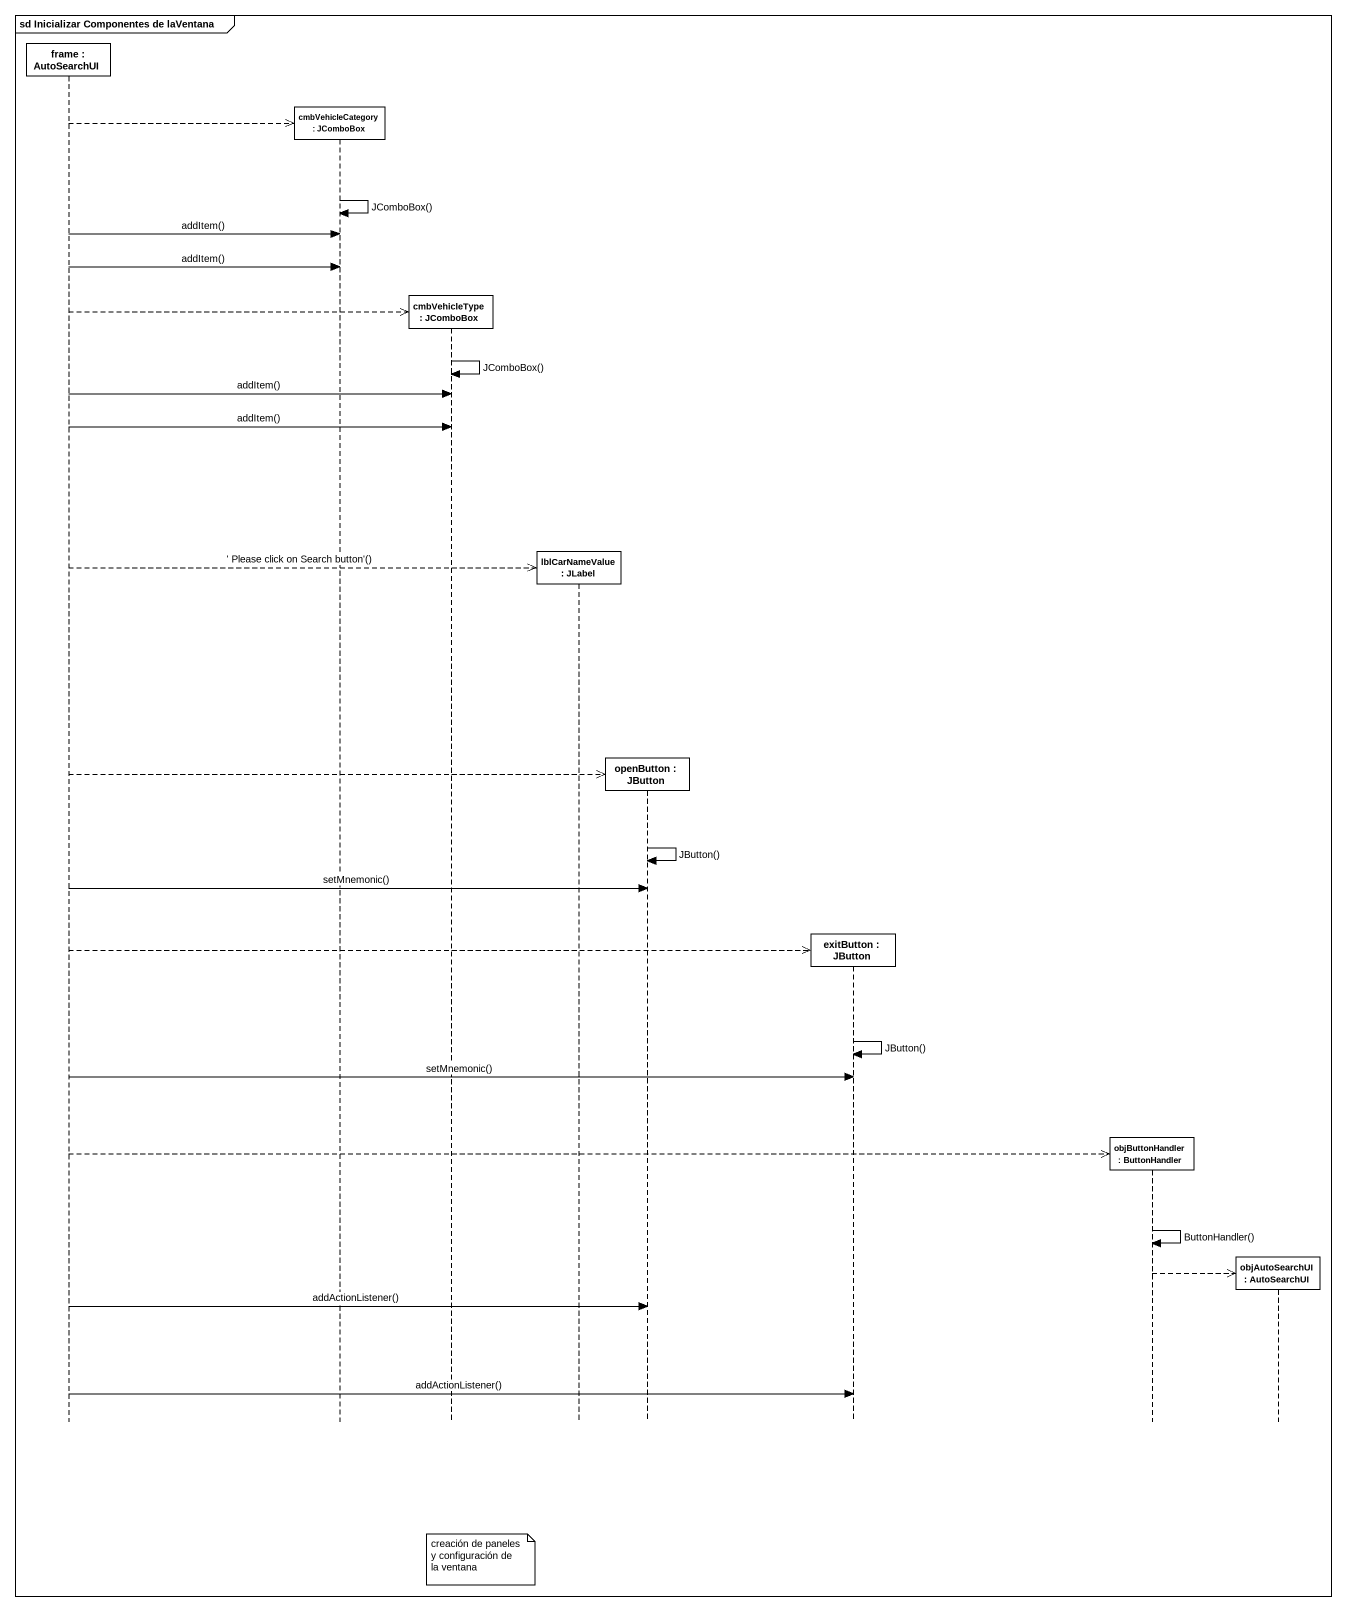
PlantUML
@startuml
mainframe sd Inicializar Componentes de laVentana
hide footbox
participant "frame : AutoSearchUI" as frame_
participant "cmbVehicleCategory : JComboBox" as cmbVehicleCategory
participant "cmbVehicleType : JComboBox" as cmbVehicleType
participant "lblCarNameValue : JLabel" as lblCarNameValue
participant "openButton : JButton" as openButton
participant "exitButton : JButton" as exitButton
participant "objButtonHandler : ButtonHandler" as objButtonHandler
participant "objAutoSearchUI : AutoSearchUI" as objAutoSearchUI

frame_ -->> cmbVehicleCategory **
cmbVehicleCategory -> cmbVehicleCategory : JComboBox()
frame_ -> cmbVehicleCategory : addItem()
frame_ -> cmbVehicleCategory : addItem()
frame_ -->> cmbVehicleType **
cmbVehicleType -> cmbVehicleType : JComboBox()
frame_ -> cmbVehicleType : addItem()
frame_ -> cmbVehicleType : addItem()
frame_ -->> lblCarNameValue ** : ' Please click on Search button'()
frame_ -->> openButton **
openButton -> openButton : JButton()
frame_ -> openButton : setMnemonic()
frame_ -->> exitButton **
exitButton -> exitButton : JButton()
frame_ -> exitButton : setMnemonic()
frame_ -->> objButtonHandler **
objButtonHandler -> objButtonHandler : ButtonHandler()
objButtonHandler -->> objAutoSearchUI **
frame_ -> openButton : addActionListener()
frame_ -> exitButton : addActionListener()
note over cmbVehicleType : creación de paneles y configuración de la ventana
@enduml
